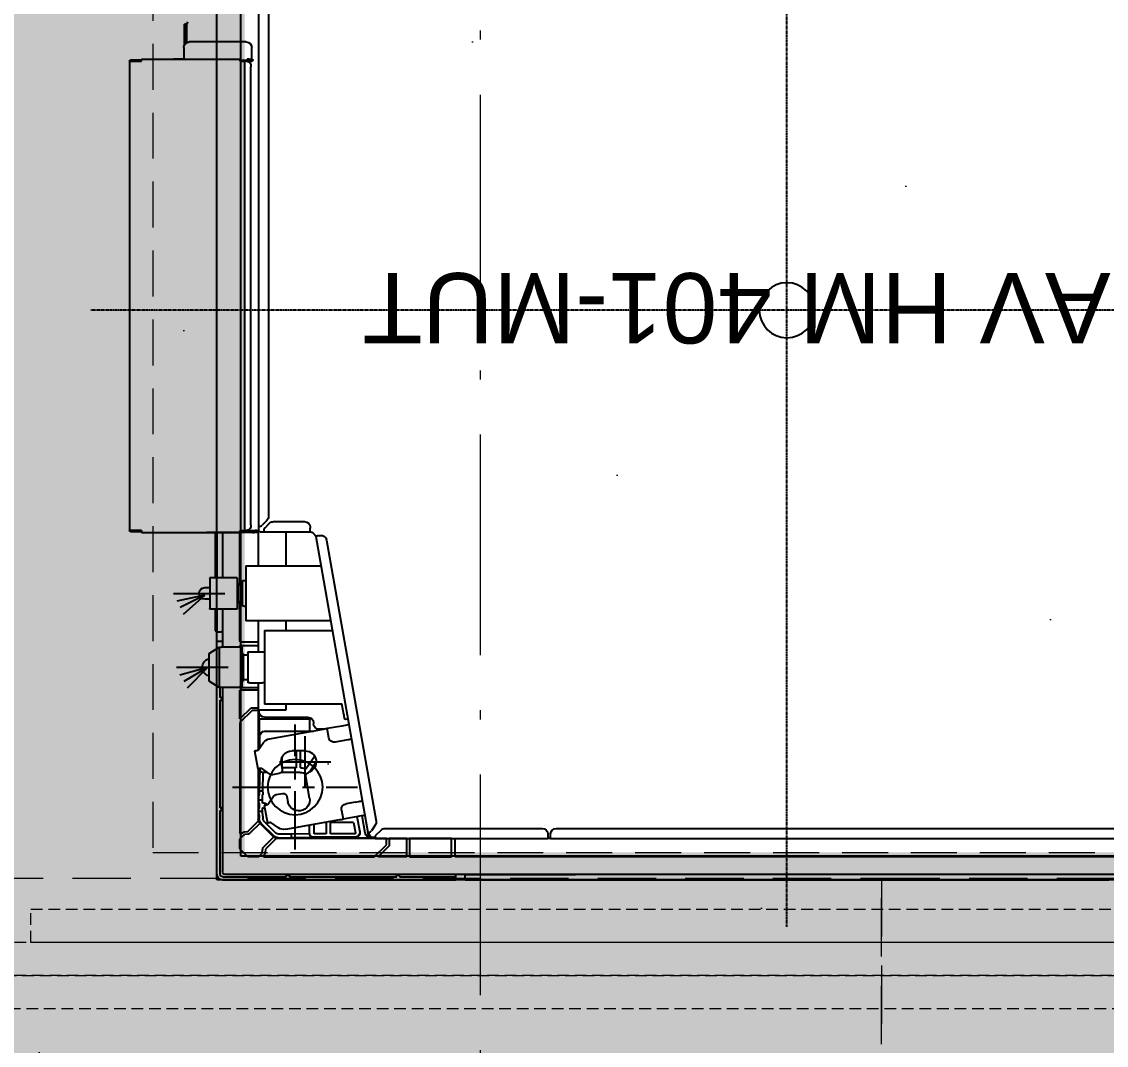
# Model space of a CAD drawing. Header units: millimetres. Extents: x -853320 to 19484, y -510814 to 9708.
# Drawn here: x 7554 to 8144, y 5125 to 5682 of the extents above; entities that cross this region are included whole.
import ezdxf
from ezdxf import colors
from ezdxf.entities.mleader import LeaderData, LeaderLine
from ezdxf.math import Vec2, Vec3

# ---------------------------------------------------------------- set-up
doc = ezdxf.new("R2010")
doc.units = ezdxf.units.MM
for name, pattern in [('CENTER', [50.8, 31.75, -6.35, 6.35, -6.35]), ('CENTER2', [1.125, 0.75, -0.125, 0.125, -0.125]), ('DASHDOT', [18.5, 12, -3, 0.5, -3]), ('NASCOSTA', [9.525, 6.35, -3.175]), ('TRATTEGGIATA', [0.75, 0.5, -0.25])]:
    doc.linetypes.add(name, pattern=pattern)
for name, color, linetype in [('ARRANGE', 1, 'Continuous'), ('BASIS', 6, 'CENTER2'), ('DETAIL', 5, 'Continuous'), ('DS_ST_quote 1_50', 7, 'Continuous'), ('FIX', 11, 'Continuous'), ('NOTE', 4, 'Continuous'), ('OUTLINE', 3, 'Continuous')]:
    doc.layers.add(name, color=color, linetype=linetype)
for name, color, linetype, lineweight in [('F_ARREDI', 7, 'Continuous', 5), ('F_ELETTRODOMESTICI', 40, 'Continuous', 5), ('F_IMPIANTO_cdz', 4, 'Continuous', 0), ('F_MASSELLO_abete', 30, 'Continuous', 5), ('F_MULTI laminato_soffitto', 5, 'Continuous', 5), ('F_MULTI laminato_soffitto_veletta', 6, 'Continuous', 5), ('F_PARETI-PAVIMENTI e SOFFITTI_cassone', 3, 'Continuous', 5), ('F_Sezioni', 5, 'Continuous', 9), ('F_SOFFITTI', 7, 'Continuous', 5)]:
    doc.layers.add(name, color=color, linetype=linetype, lineweight=lineweight)
doc.styles.add('ARIAL', font='arial.ttf')
doc.styles.add('DANZI-DIDASCALIE', font='Yu Gothic UI Light.ttf', dxfattribs={"height": 30})
doc.styles.get("Standard").update_dxf_attribs({"font": 'arial.ttf'})
doc.dimstyles.new('ISO-100', dxfattribs={"dimtxt": 100, "dimasz": 5, "dimexe": 0.25, "dimexo": 6, "dimgap": 6, "dimtad": 1, "dimtxsty": 'ARIAL', "dimblk": 'ARCHTICK', "dimcen": 2.5, "dimdle": 15, "dimse1": 1, "dimse2": 1, "dimclrd": 256, "dimclre": 256, "dimclrt": 256, "dimadec": 0, "dimazin": 0, "dimtfac": 1, "dimtmove": 0, "dimatfit": 3, "dimldrblk": 'ARCHTICK', "dimfxl": 1, "dimlwd": -1, "dimlwe": -1, "dimarcsym": 0})

# ---------------------------------------------------------------- blocks, each defined once
blk = doc.blocks.new("CDZ_macchina interna_pianta_vista dall'alto")
at = {"layer": 'ARRANGE'}
blk.add_circle((853629.39, 505316.72), 15, dxfattribs=at)
at = {"layer": 'BASIS', "ltscale": 0.5}
for p, q in [((853629.39, 505655.32), (853629.39, 504938.12)), ((853293.78, 505316.72), (853965.01, 505316.72))]:
    blk.add_line(p, q, dxfattribs=at)
at = {"layer": 'BASIS', "linetype": 'CENTER'}
for p, q in [((853369.89, 505015.22), (853369.89, 505083.22)), ((853383.63, 505040.69), (853383.63, 505068.69)), ((853369.63, 505054.69), (853397.63, 505054.69)), ((853335.89, 505049.22), (853403.89, 505049.22)), ((853435.1, 504984.71), (853435.1, 505012.71)), ((853475.29, 504982.98), (853475.29, 505010.98))]:
    blk.add_line(p, q, dxfattribs=at)
at = {"layer": 'DETAIL', "ltscale": 0.5}
for p, q in [((853322.39, 505622.22), (853322.39, 505011.22)), ((853332.39, 505613.72), (853332.39, 505019.72)), ((853341.89, 505188.22), (853341.89, 505506)), ((853347.39, 505191.22), (853347.39, 505503)), ((853331.89, 505496.72), (853331.89, 505136.72)), ((853319.41, 505141.72), (853319.39, 505491.8)), ((853322.39, 505201.72), (853322.13, 505201.72)), ((853322.13, 505201.72), (853322.13, 505141.72)), ((853341.89, 505188.22), (853343.89, 505188.22)), ((853341.89, 505188.22), (853341.89, 505186.72)), ((853343.89, 505188.22), (853344.39, 505188.22)), ((853343.89, 505186.72), (853341.89, 505186.72)), ((853341.89, 505092.84), (853341.89, 505186.72)), ((853344.39, 505186.72), (853343.89, 505186.72)), ((853347.39, 505098.08), (853347.39, 505183.72)), ((853319.41, 505141.72), (853322.39, 505141.72)), ((853319.39, 505009.72), (853319.39, 505136.72)), ((853319.39, 505136.72), (853321.08, 505136.72)), ((853321.08, 505136.72), (853321.29, 505136.72)), ((853321.08, 505105.96), (853321.08, 505136.72)), ((853321.29, 505136.72), (853322.39, 505136.72)), ((853331.89, 505136.72), (853331.89, 505136.22)), ((853331.89, 505136.22), (853341.89, 505136.22)), ((853331.89, 505111.42), (853331.89, 505134.22)), ((853331.89, 505134.22), (853341.89, 505134.22)), ((853341.86, 505134.22), (853341.86, 505111.42)), ((853341.89, 505111.42), (853331.89, 505111.42)), ((853331.89, 505109.92), (853331.89, 505094.42)), ((853331.89, 505109.92), (853341.89, 505109.92)), ((853341.86, 505109.92), (853341.86, 505100.42)), ((853321.08, 505045.96), (853321.08, 505104.49)), ((853337.89, 505100.42), (853331.89, 505094.42)), ((853341.89, 505100.42), (853337.89, 505100.42)), ((853331.89, 505092.3), (853338.51, 505098.92)), ((853338.51, 505098.92), (853341.89, 505098.92)), ((853341.86, 505098.92), (853341.86, 505040.04)), ((853343.89, 505093.34), (853346.51, 505095.96)), ((853504.35, 505066.36), (853351.38, 505093.33)), ((853331.89, 505032.45), (853331.89, 505092.3)), ((853341.89, 505092.84), (853341.89, 505090.26)), ((853343.39, 505092.84), (853341.89, 505092.84)), ((853342.3, 505081.5), (853342.3, 505089.45)), ((853342.39, 505092.84), (853342.39, 505091.93)), ((853342.72, 505089.27), (853345.26, 505088.82)), ((853344.46, 505089.47), (853345.35, 505089.32)), ((853344.77, 505087.39), (853354.29, 505085.71)), ((853506.35, 505060.42), (853345.26, 505088.82)), ((853349.14, 505092.83), (853346.1, 505090.71)), ((853342.62, 505081.45), (853342.62, 505059.01)), ((853344.39, 505081.58), (853344.39, 505068.53)), ((853350.7, 505081.06), (853344.98, 505082.07)), ((853345.82, 505084.46), (853346.07, 505084.41)), ((853346.07, 505084.41), (853353.82, 505083.05)), ((853353.85, 505083.25), (853352.47, 505075.37)), ((853361.73, 505081.86), (853360.87, 505076.93)), ((853361.73, 505081.86), (853362.08, 505083.83)), ((853350.7, 505081.06), (853350.7, 505068.53)), ((853395.22, 505075.95), (853394.35, 505071.03)), ((853395.56, 505077.92), (853395.22, 505075.95)), ((853406.9, 505077.85), (853406.69, 505076.67)), ((853415.47, 505074.51), (853409.54, 505075.56)), ((853352.12, 505073.4), (853346.92, 505043.92)), ((853357.39, 505074.5), (853352.47, 505075.37)), ((853403.1, 505074.56), (853401.71, 505066.68)), ((853415.1, 505074.58), (853415.1, 505032.52)), ((853344.39, 505068.53), (853350.7, 505068.53)), ((853350.7, 505066.03), (853344.39, 505066.03)), ((853344.39, 505066.03), (853344.39, 505059.51)), ((853350.7, 505066.03), (853350.7, 505065.36)), ((853396.16, 505035.24), (853401.36, 505064.71)), ((853396.78, 505067.55), (853401.71, 505066.68)), ((853401.39, 505064.9), (853401.39, 505062.22)), ((853455.1, 505032.52), (853455.1, 505069.45)), ((853460.29, 505068.54), (853460.29, 505022.48)), ((853342.4, 505047.01), (853342.61, 505059.01)), ((853344.39, 505059.51), (853349.67, 505059.51)), ((853378.3, 505057.2), (853383.45, 505060.69)), ((853386.68, 505059.86), (853379.71, 505055.13)), ((853400.39, 505049.68), (853400.39, 505059.23)), ((853404.89, 505059.22), (853404.39, 505059.22)), ((853490.29, 505022.48), (853490.29, 505063.25)), ((853506.65, 505060.37), (853506.35, 505060.42)), ((853506.7, 505062.39), (853506.78, 505062.88)), ((853508.89, 505057.39), (853508.89, 505057.69)), ((853344.42, 505057.01), (853344.29, 505047.01)), ((853344.62, 505057.01), (853344.55, 505057.01)), ((853344.62, 505057.01), (853349.23, 505057.01)), ((853363.97, 505057.09), (853375.62, 505055.04)), ((853377.89, 505052.01), (853377.89, 505041.63)), ((853380.39, 505052.22), (853389.62, 505052.22)), ((853389.63, 505054.67), (853389.61, 505047.52)), ((853400.39, 505057.22), (853406.89, 505057.22)), ((853406.89, 505057.22), (853406.89, 505029.74)), ((853407.89, 505032.62), (853407.89, 505056.22)), ((853508.89, 505057.39), (853510.89, 505057.39)), ((853508.89, 505032.22), (853508.89, 505057.39)), ((853511.39, 505057.39), (853510.89, 505057.39)), ((853514.39, 505037.47), (853514.39, 505054.39)), ((853342.33, 505040.23), (853342.33, 505047.01)), ((853342.4, 505047.01), (853342.33, 505047.01)), ((853344.29, 505047.01), (853342.4, 505047.01)), ((853344.25, 505047.01), (853344.25, 505040.2)), ((853389.61, 505049.72), (853380.39, 505049.72)), ((853380.39, 505049.72), (853380.39, 505042.22)), ((853400.39, 505041.18), (853400.39, 505049.68)), ((853321.08, 505009.91), (853321.08, 505044.49)), ((853347.75, 505040.19), (853350.62, 505036.09)), ((853364.84, 505044.75), (853361.88, 505045.27)), ((853365.82, 505038.82), (853366.46, 505042.44)), ((853377.29, 505040.53), (853376.66, 505036.91)), ((853382.56, 505041.63), (853379.61, 505042.15)), ((853380.39, 505042.22), (853386.39, 505042.22)), ((853400.39, 505032.96), (853400.39, 505041.18)), ((853415.1, 505044.22), (853411.69, 505044.22)), ((853411.69, 505044.22), (853411.69, 505029.22)), ((853460.29, 505044.22), (853455.1, 505044.22)), ((853490.29, 505044.42), (853508.89, 505044.42)), ((853342.1, 505039.05), (853336.14, 505033.09)), ((853337.08, 505031.91), (853342.8, 505037.63)), ((853349.88, 505030.37), (853343.04, 505037.21)), ((853350.07, 505030.83), (853343.5, 505037.4)), ((853344.83, 505038.78), (853351.45, 505032.16)), ((853360.12, 505032.39), (853350.27, 505034.12)), ((853360.47, 505034.35), (853365, 505037.53)), ((853376.99, 505035.42), (853380.16, 505030.88)), ((853377.89, 505034.12), (853377.89, 505031.96)), ((853510.89, 505032.72), (853513.51, 505035.35)), ((853830.76, 505034.72), (853517.13, 505034.72)), ((853331.89, 505028.92), (853331.89, 505023.82)), ((853332.04, 505029.27), (853333.84, 505031.07)), ((853332.78, 505032.14), (853332.74, 505032.1)), ((853336.14, 505033.09), (853334.23, 505032.85)), ((853334.42, 505031.36), (853336.5, 505031.63)), ((853350.3, 505030.13), (853344.58, 505024.42)), ((853345.76, 505023.48), (853351.71, 505029.43)), ((853352.87, 505031.58), (853352.63, 505031.59)), ((853352.63, 505029.67), (853352.9, 505029.66)), ((853379.86, 505029.2), (853352.71, 505029.2)), ((853355.44, 505031.47), (853354.11, 505031.56)), ((853355.44, 505029.51), (853354.11, 505029.64)), ((853356.84, 505029.49), (853356.84, 505031.46)), ((853358.58, 505031.52), (853358.26, 505031.47)), ((853358.8, 505029.62), (853358.26, 505029.51)), ((853358.67, 505031.53), (853358.58, 505031.52)), ((853358.62, 505032.65), (853358.62, 505032.31)), ((853358.63, 505032.31), (853358.67, 505032.3)), ((853359.8, 505029.63), (853359.98, 505029.63)), ((853360.66, 505033.51), (853360.32, 505033.51)), ((853360.98, 505029.62), (853361.52, 505029.51)), ((853361.12, 505032.3), (853361.16, 505032.31)), ((853361.2, 505031.52), (853361.12, 505031.53)), ((853361.16, 505032.31), (853361.16, 505033.01)), ((853361.2, 505031.52), (853361.52, 505031.47)), ((853362.94, 505029.49), (853362.94, 505031.46)), ((853364.35, 505031.47), (853365.67, 505031.56)), ((853364.35, 505029.51), (853365.67, 505029.64)), ((853367.15, 505031.58), (853367.89, 505031.58)), ((853367.89, 505029.66), (853367.15, 505029.66)), ((853367.89, 505031.63), (853377.9, 505031.75)), ((853367.89, 505029.73), (853367.89, 505031.63)), ((853379.89, 505029.94), (853367.89, 505029.73)), ((853367.89, 505029.73), (853367.89, 505029.66)), ((853377.89, 505031.88), (853377.89, 505031.96)), ((853389.66, 505027.18), (853379.81, 505028.91)), ((853379.89, 505029.96), (853380, 505029.96)), ((853390.01, 505029.15), (853394.11, 505032.01)), ((853411.59, 505029.2), (853390.08, 505029.2)), ((853391.17, 505029.96), (853397.39, 505029.96)), ((853406.89, 505029.74), (853397.39, 505029.74)), ((853400.39, 505032.96), (853400.39, 505032.74)), ((853406.89, 505029.74), (853406.89, 505029.63)), ((853406.89, 505029.63), (853410.64, 505029.63)), ((853410.89, 505029.62), (853411.69, 505029.62)), ((853411.59, 505029.29), (853411.59, 505025.85)), ((853411.69, 505029.29), (853411.59, 505029.29)), ((853411.69, 505029.22), (853426.6, 505029.22)), ((853413.09, 505025.22), (853413.09, 505029.22)), ((853422.59, 505029.2), (853413.09, 505029.2)), ((853455.1, 505032.52), (853415.1, 505032.52)), ((853422.59, 505029.22), (853422.59, 505019.22)), ((853424.09, 505020.56), (853424.09, 505029.22)), ((853426.6, 505029.2), (853424.09, 505029.2)), ((853427.02, 505032.52), (853426.6, 505032.28)), ((853426.6, 505024.52), (853426.6, 505031.52)), ((853443.6, 505032.28), (853443.18, 505032.52)), ((853443.6, 505024.52), (853443.6, 505031.52)), ((853443.6, 505029.22), (853460.29, 505029.22)), ((853446.89, 505029.2), (853443.6, 505029.2)), ((853446.89, 505019.22), (853446.89, 505029.22)), ((853448.89, 505019.22), (853448.89, 505029.22)), ((853490.29, 505029.22), (853509.89, 505029.22)), ((853508.37, 505028.42), (853508.37, 505026.98)), ((853508.89, 505030.22), (853508.89, 505032.22)), ((853510.39, 505032.22), (853508.89, 505032.22)), ((853509.48, 505028.42), (853509.48, 505027.55)), ((853511.89, 505029.22), (853509.89, 505029.22)), ((853511.89, 505029.22), (853511.89, 505030.72)), ((853833.76, 505029.22), (853511.89, 505029.22)), ((853515.01, 505033.85), (853512.39, 505031.22)), ((853332.04, 505023.46), (853336.13, 505019.37)), ((853344.29, 505023.84), (853344.03, 505021.75)), ((853345.51, 505021.56), (853345.76, 505023.48)), ((853411.59, 505025.85), (853404.97, 505019.22)), ((853407.09, 505019.22), (853413.09, 505025.22)), ((853426.6, 505023.76), (853427.02, 505023.52)), ((853443.18, 505023.52), (853427.02, 505023.52)), ((853428.35, 505023.52), (853428.35, 505021.02)), ((853441.85, 505021.02), (853441.85, 505023.52)), ((853443.18, 505023.52), (853443.6, 505023.76)), ((853490.29, 505022.48), (853460.29, 505022.48)), ((853468.29, 505021.48), (853468.29, 505022.48)), ((853482.29, 505021.48), (853482.29, 505022.48)), ((853508.37, 505025.98), (853508.37, 505026.98)), ((853508.37, 505025.98), (853508.37, 505020.42)), ((853509.47, 505021.82), (853509.47, 505023.03)), ((853509.48, 505023.2), (853509.48, 505027.55)), ((853512.47, 505025.15), (853761.91, 505025.15)), ((853764.9, 505024.75), (853764.9, 505025.62)), ((853764.9, 505025.62), (853765.4, 505025.62)), ((853764.9, 505023.2), (853764.9, 505024.75)), ((853764.91, 505023.03), (853764.91, 505021.82)), ((853765.4, 505025.62), (853765.51, 505025.62)), ((853765.4, 505025.62), (853765.4, 505024.75)), ((853765.4, 505019.32), (853765.4, 505024.75)), ((853765.51, 505024.18), (853765.51, 505025.62)), ((853765.51, 505023.18), (853765.51, 505024.18)), ((853766.01, 505023.18), (853765.51, 505023.18)), ((853766.01, 505025.62), (853772.4, 505025.62)), ((853766.01, 505024.18), (853766.01, 505025.62)), ((853766.01, 505024.18), (853766.01, 505023.18)), ((853775.4, 505022.62), (853775.4, 504991.62)), ((853332.39, 505019.72), (853926.39, 505019.72)), ((853336.48, 505019.22), (853341.58, 505019.22)), ((853343.74, 505021.17), (853341.94, 505019.37)), ((853344.77, 505020.08), (853344.8, 505020.11)), ((853404.97, 505019.22), (853345.12, 505019.22)), ((853407.09, 505019.22), (853422.59, 505019.22)), ((853424.1, 505020.39), (853427.77, 505020.39)), ((853427.77, 505020.39), (853424.1, 505019.21)), ((853424.1, 505019.21), (853424.1, 505009.07)), ((853428.35, 505021.02), (853427.25, 505020.39)), ((853431.43, 505020.39), (853427.77, 505020.39)), ((853441.85, 505021.02), (853428.35, 505021.02)), ((853431.43, 505020.39), (853438.77, 505020.39)), ((853442.43, 505020.39), (853438.77, 505020.39)), ((853442.95, 505020.39), (853441.85, 505021.02)), ((853442.43, 505020.39), (853446.1, 505020.39)), ((853446.89, 505019.22), (853446.1, 505019.22)), ((853446.1, 505019.21), (853446.1, 505009.07)), ((853449.39, 505019.22), (853448.89, 505019.22)), ((853449.39, 505019.22), (853470.69, 505019.22)), ((853467.04, 505017.76), (853466.79, 505017.61)), ((853466.79, 505017.61), (853466.79, 505002.9)), ((853483.54, 505017.76), (853467.04, 505017.76)), ((853468.29, 505020.85), (853468.94, 505020.48)), ((853481.64, 505020.48), (853468.94, 505020.48)), ((853470.69, 505018.28), (853469.79, 505017.76)), ((853470.69, 505020.48), (853470.69, 505018.28)), ((853479.89, 505018.28), (853470.69, 505018.28)), ((853479.89, 505018.28), (853479.89, 505020.48)), ((853479.89, 505019.22), (853508.37, 505019.22)), ((853480.79, 505017.76), (853479.89, 505018.28)), ((853481.64, 505020.48), (853482.29, 505020.85)), ((853483.79, 505017.61), (853483.54, 505017.76)), ((853483.79, 505017.61), (853483.79, 505002.9)), ((853508.37, 505020.42), (853508.37, 505011.42)), ((853508.47, 505019.32), (853508.97, 505019.32)), ((853508.47, 504965.62), (853508.47, 505019.32)), ((853508.97, 505019.32), (853509.47, 505019.32)), ((853509.47, 505021.32), (853509.47, 505021.82)), ((853509.47, 505021.82), (853764.91, 505021.82)), ((853509.47, 505019.32), (853509.47, 505021.32)), ((853764.91, 505021.32), (853764.91, 505021.82)), ((853764.91, 505019.32), (853764.91, 505021.32)), ((853764.91, 505019.32), (853765.41, 505019.32)), ((853765.41, 505019.32), (853765.91, 505019.32)), ((853765.91, 505019.32), (853765.91, 504965.62)), ((853508.37, 505011.42), (853508.37, 505000.98)), ((853322.39, 505006.72), (853424.84, 505006.72)), ((853322.57, 505008.41), (853357.16, 505008.41)), ((853424.1, 505009.72), (853323.89, 505009.72)), ((853358.63, 505008.41), (853417.16, 505008.41)), ((853418.63, 505008.41), (853424.1, 505008.41)), ((853427.77, 505007.89), (853424.1, 505007.89)), ((853424.1, 505007.89), (853427.6, 505002.39)), ((853429.6, 505007.89), (853427.77, 505007.89)), ((853431.43, 505007.89), (853429.6, 505007.89)), ((853438.77, 505007.89), (853431.43, 505007.89)), ((853440.6, 505007.89), (853438.77, 505007.89)), ((853442.43, 505007.89), (853440.6, 505007.89)), ((853446.1, 505007.89), (853442.43, 505007.89)), ((853442.6, 505002.39), (853446.1, 505007.89)), ((853445.36, 505006.72), (853449.39, 505006.72)), ((853466.79, 505009.72), (853446.1, 505009.72)), ((853449.39, 505008.62), (853449.39, 505009.72)), ((853449.39, 505008.41), (853449.39, 505008.62)), ((853449.39, 505006.72), (853449.39, 505008.41)), ((853454.39, 505009.47), (853454.39, 505009.72)), ((853454.39, 505009.47), (853454.39, 505009.04)), ((853454.39, 505008.74), (853454.39, 505009.04)), ((853454.39, 505006.74), (853454.39, 505008.74)), ((853466.79, 505006.72), (853454.69, 505006.72)), ((853454.89, 505005.75), (853454.89, 505006.72)), ((853466.79, 505005.75), (853454.89, 505005.75)), ((853508.37, 505009.72), (853483.79, 505009.72)), ((853508.37, 505006.72), (853483.79, 505006.72)), ((853508.37, 505005.75), (853483.79, 505005.75)), ((853427.6, 505002.39), (853442.6, 505002.39)), ((853466.79, 505002.9), (853467.04, 505002.76)), ((853483.54, 505002.76), (853467.04, 505002.76)), ((853472.11, 505002.76), (853472.11, 505000.05)), ((853478.46, 505000.05), (853478.46, 505002.76)), ((853483.54, 505002.76), (853483.79, 505002.9)), ((853508.37, 505000.98), (853508.47, 505000.98)), ((853475.19, 504996.97), (853475.38, 504996.97)), ((853772.4, 504988.62), (853765.91, 504988.62)), ((853766.01, 504988.62), (853766.01, 504986.29)), ((853774.06, 504989.12), (853780, 504989.12)), ((853774.64, 504989.62), (853780, 504989.62)), ((853783.91, 504990.22), (853775.05, 504990.22)), ((853780, 504989.62), (853784.15, 504989.62)), ((853780, 504989.12), (853785, 504989.12)), ((853784.99, 504990.22), (853783.91, 504990.22)), ((853784.99, 504989.62), (853784.15, 504989.62)), ((853784.99, 504990.22), (853784.99, 504989.62)), ((853784.99, 504990.22), (853784.99, 504990.22)), ((853785.65, 504990.22), (853784.99, 504990.22)), ((853784.99, 504989.62), (853785, 504989.62)), ((853785, 504989.62), (853785, 504989.12)), ((853785.65, 504990.53), (853785.65, 504990.22)), ((853766.01, 504983.18), (853765.91, 504983.18)), ((853766.01, 504986.29), (853766.01, 504985.62)), ((853766.01, 504985.62), (853766.01, 504984.18)), ((853766.01, 504984.18), (853766.01, 504983.18)), ((853508.97, 504965.62), (853508.47, 504965.62)), ((853509.5, 504965.62), (853508.97, 504965.62)), ((853508.98, 504964.62), (853508.98, 504965.62)), ((853508.98, 504960.12), (853508.98, 504964.62)), ((853509.48, 504964.62), (853509.48, 504965.62)), ((853509.49, 504964.63), (853509.48, 504964.63)), ((853509.48, 504960.12), (853509.48, 504964.62)), ((853509.49, 504959.62), (853509.49, 504965.62)), ((853509.5, 504965.62), (853509.5, 504964.62)), ((853509.5, 504964.62), (853509.5, 504959.12)), ((853764.88, 504964.62), (853764.88, 504965.62)), ((853764.88, 504965.62), (853765.41, 504965.62)), ((853764.88, 504964.63), (853764.9, 504964.63)), ((853764.88, 504959.12), (853764.88, 504964.62)), ((853764.9, 504964.62), (853764.9, 504965.62)), ((853764.9, 504960.12), (853764.9, 504964.62)), ((853765.4, 504965.62), (853765.4, 504964.62)), ((853765.4, 504964.62), (853765.4, 504960.12)), ((853765.91, 504965.62), (853765.41, 504965.62)), ((853508.98, 504959.63), (853508.98, 504960.12)), ((853509.48, 504960.12), (853508.98, 504960.12)), ((853509.48, 504959.63), (853509.48, 504960.12)), ((853509.5, 504959.62), (853509.49, 504959.62)), ((853509.5, 504959.12), (853509.49, 504959.12)), ((853764.88, 504959.12), (853509.5, 504959.12)), ((853764.88, 504959.62), (853764.89, 504959.62)), ((853764.88, 504959.12), (853764.89, 504959.12)), ((853764.9, 504960.12), (853764.9, 504959.63)), ((853764.9, 504960.12), (853765.4, 504960.12)), ((853765.4, 504960.12), (853765.4, 504959.63))]:
    blk.add_line(p, q, dxfattribs=at)
at = {"layer": 'DETAIL', "ltscale": 0.5, "flags": 128}
for points in [[(853343.89, 505093.34), (853343.72, 505093.17), (853343.56, 505093), (853343.39, 505092.84)], [(853345.26, 505088.82), (853345.26, 505088.85), (853345.28, 505088.93), (853345.3, 505089.06), (853345.33, 505089.24), (853345.37, 505089.45), (853345.42, 505089.71), (853345.47, 505089.99), (853345.52, 505090.3)], [(853345.52, 505090.3), (853345.71, 505090.43), (853345.9, 505090.57), (853346.1, 505090.71)], [(853354.55, 505087.18), (853354.47, 505086.73), (853354.34, 505085.98), (853354.19, 505085.13), (853354.02, 505084.21), (853353.85, 505083.25)], [(853362.08, 505083.83), (853362.18, 505084.4), (853362.28, 505084.96), (853362.37, 505085.47), (853362.43, 505085.8)], [(853395.91, 505079.89), (853395.85, 505079.56), (853395.76, 505079.05), (853395.67, 505078.5), (853395.56, 505077.92)], [(853403.79, 505078.5), (853403.71, 505078.04), (853403.58, 505077.3), (853403.43, 505076.45), (853403.26, 505075.52), (853403.1, 505074.56)], [(853409.54, 505075.56), (853409.08, 505075.64), (853408.64, 505075.72), (853408.23, 505075.79), (853407.87, 505075.85), (853407.58, 505075.9), (853407.36, 505075.94), (853407.23, 505075.97), (853407.18, 505075.98)], [(853352.12, 505073.4), (853352.19, 505073.78), (853352.25, 505074.15), (853352.31, 505074.49), (853352.36, 505074.79), (853352.41, 505075.04), (853352.44, 505075.22), (853352.46, 505075.33), (853352.47, 505075.37)], [(853401.71, 505066.68), (853401.7, 505066.65), (853401.68, 505066.53), (853401.65, 505066.35), (853401.6, 505066.11), (853401.55, 505065.81), (853401.49, 505065.47), (853401.43, 505065.1), (853401.36, 505064.71)], [(853506.7, 505062.39), (853506.63, 505062), (853506.56, 505061.63), (853506.5, 505061.29), (853506.45, 505061), (853506.41, 505060.75), (853506.38, 505060.57), (853506.36, 505060.46), (853506.35, 505060.42)], [(853350.62, 505036.09), (853350.55, 505035.71), (853350.48, 505035.34), (853350.42, 505035), (853350.37, 505034.7), (853350.33, 505034.45), (853350.3, 505034.27), (853350.28, 505034.16), (853350.27, 505034.12)], [(853360.12, 505032.39), (853360.12, 505032.42), (853360.14, 505032.54), (853360.18, 505032.72), (853360.22, 505032.96), (853360.27, 505033.26), (853360.33, 505033.6), (853360.4, 505033.97), (853360.47, 505034.35)], [(853380.16, 505030.88), (853380.09, 505030.5), (853380.03, 505030.13), (853379.97, 505029.79), (853379.92, 505029.49), (853379.87, 505029.24), (853379.84, 505029.06), (853379.82, 505028.95), (853379.81, 505028.91)], [(853389.66, 505027.18), (853389.67, 505027.21), (853389.69, 505027.33), (853389.72, 505027.51), (853389.76, 505027.75), (853389.82, 505028.05), (853389.88, 505028.39), (853389.94, 505028.76), (853390.01, 505029.15)], [(853510.89, 505032.72), (853510.72, 505032.56), (853510.56, 505032.39), (853510.39, 505032.22)], [(853511.89, 505030.72), (853512.06, 505030.89), (853512.22, 505031.06), (853512.39, 505031.22)], [(853765.91, 504985.94), (853765.97, 504985.84), (853766.01, 504985.62)]]:
    blk.add_lwpolyline(points, dxfattribs=at)
at = {"layer": 'DETAIL', "ltscale": 0.5}
for centre, radius, start, end in [((853344.39, 505191.22), 3, 270, 0), ((853344.39, 505183.72), 3, 0, 90), ((853321.39, 505105.22), 0.8, 246.85507, 113.14493), ((853321.39, 505105.22), 0.957, 270, 90), ((853344.39, 505098.08), 3, 315, 0), ((853350.86, 505090.37), 3, 80, 125), ((853342.89, 505090.26), 1, 180, 260), ((853344.89, 505091.93), 2.5, 180, 260), ((853345.29, 505090.34), 3, 199.18204, 260), ((853344.89, 505081.58), 0.5, 80, 180), ((853357.91, 505077.45), 3, 260, 350), ((853407.28, 505076.57), 0.6, 170, 260), ((853406.8, 505077.87), 0.1, 350, 80), ((853397.3, 505070.51), 3, 170, 260), ((853503.83, 505063.4), 3, 350, 80), ((853383.63, 505054.69), 6, 359.81153, 163.19768), ((853404.39, 505062.22), 3, 180, 270), ((853404.89, 505056.22), 3, 0, 90), ((853503.29, 505055.27), 6.1, 20.32204, 59.67796), ((853362.93, 505051.18), 6, 80, 260), ((853375.97, 505057.01), 2, 260, 343.19768), ((853372.89, 505052.01), 5, 0, 39.24846), ((853372.89, 505052.01), 7.5, 1.66192, 24.60593), ((853511.39, 505054.39), 3, 0, 90), ((853321.39, 505045.22), 0.8, 246.85507, 113.14493), ((853321.39, 505045.22), 0.957, 270, 90), ((853383.61, 505047.54), 6, 260, 359.81153), ((853351.85, 505043.05), 5, 170, 215), ((853364.49, 505042.78), 2, 350, 80), ((853379.26, 505040.18), 2, 80, 170), ((853363.85, 505039.17), 2, 305, 350), ((853378.62, 505036.56), 2, 170, 215), ((853391.24, 505036.11), 5, 305, 350), ((853511.39, 505037.47), 3, 315, 0), ((853517.13, 505031.72), 3, 90, 135), ((853332.39, 505032.45), 0.5, 180, 315), ((853332.39, 505028.92), 0.5, 135, 180), ((853334.55, 505030.37), 2.5, 97.30576, 135), ((853334.55, 505030.37), 1, 97.30576, 135), ((853336.38, 505032.62), 1, 277.30576, 315), ((853360.66, 505033.01), 0.5, 0, 90), ((853410.89, 505032.62), 3, 180, 270), ((853508.93, 505028.42), 0.555, 0, 180), ((853509.89, 505030.22), 1, 180, 270), ((853332.39, 505023.82), 0.5, 180, 225), ((853345.29, 505023.71), 1, 135, 172.69424), ((853512.1, 505022.5), 2.68, 81.95047, 168.57856), ((853762.29, 505022.5), 2.68, 11.42136, 98.04947), ((853765.46, 505025.62), 0.555, 0, 180), ((853765.46, 505025.62), 0.055, 0, 180), ((853772.4, 505022.62), 3, 0, 90), ((853336.48, 505019.72), 0.5, 225, 270), ((853341.58, 505019.72), 0.5, 270, 315), ((853343.03, 505021.88), 1, 315, 352.69424), ((853345.12, 505019.72), 0.5, 135, 270), ((853343.03, 505021.88), 2.5, 315, 352.69424), ((853357.89, 505008.72), 0.957, 0, 180), ((853357.89, 505008.72), 0.8, 336.85507, 203.14493), ((853417.89, 505008.72), 0.957, 0, 180), ((853417.89, 505008.72), 0.8, 336.85507, 203.14493), ((853435.1, 505003.47), 4.76, 193.10667, 346.89333), ((853475.19, 505000.05), 3.08, 180, 270), ((853475.38, 505000.05), 3.08, 270, 0), ((853475.19, 505000.05), 3.08, 270, 271.76752), ((853475.38, 505000.05), 3.08, 268.23248, 270), ((853772.4, 504991.62), 3, 270, 0), ((853783.91, 504995.22), 5, 270, 300), ((853509.49, 504959.63), 0.51, 180, 270), ((853509.49, 504959.63), 0.01, 180, 270), ((853764.89, 504959.63), 0.01, 270, 0), ((853764.89, 504959.63), 0.51, 270, 0)]:
    blk.add_arc(centre, radius, start, end, dxfattribs=at)
for centre, major_axis, ratio, start_param, end_param in [((853322.03, 505105.22), (1.28, 0), 0.866223, 2.093999, 2.413089), ((853322.03, 505105.22), (1.28, 0), 0.866223, 3.870096, 4.189186), ((853345.3, 505081.5), (-2.95, 0.52), 0.999843, 4.712389, 6.457691), ((853345.62, 505081.45), (-2.95, 0.52), 0.999843, 5.720649, 6.457691), ((853345.71, 505081.43), (-1.8, 2.5), 0.948226, 5.509599, 6.517859), ((853344.61, 505059.01), (1.44, 1.41), 0.982697, 2.356194, 3.849067), ((853344.62, 505059.01), (2, 0), 0.999848, 3.141593, 4.712389), ((853344.51, 505059.01), (1.44, -1.41), 0.982697, 5.423832, 5.497787), ((853322.03, 505045.22), (1.28, 0), 0.866223, 2.093999, 2.413089), ((853322.03, 505045.22), (1.28, 0), 0.866223, 3.870096, 4.189186), ((853345.87, 505040.04), (-3.7, -1.53), 0.999822, 5.890549, 6.163591), ((853346.33, 505040.23), (-3.7, -1.53), 0.999822, 5.890549, 6.675821), ((853346.25, 505040.2), (-1.85, -0.77), 0.999913, 5.890517, 6.675853), ((853345.96, 505040.08), (-3.7, -1.53), 0.999822, 6.152149, 6.550435), ((853345.87, 505040.04), (-3.7, -1.53), 0.999822, 0.277264, 0.392636), ((853352.71, 505033.2), (-1.53, -3.7), 0.999822, 5.890549, 6.005922), ((853352.9, 505033.66), (-1.53, -3.7), 0.999822, 5.890549, 6.608878), ((853352.75, 505033.29), (-1.53, -3.7), 0.999822, 6.015936, 6.414222), ((853352.87, 505033.58), (0.77, 1.85), 0.999913, 2.748924, 3.417105), ((853352.71, 505033.2), (-1.53, -3.7), 0.999822, 0.119594, 0.392636), ((853352.63, 505031.56), (1.5, 0), 0.012218, 0.174533, 1.414368), ((853352.63, 505029.63), (1.5, 0), 0.017455, 0.174533, 1.391569), ((853356.91, 505031.47), (1.5, 0), 0.012218, 3.316126, 4.663564), ((853356.91, 505029.51), (1.5, 0), 0.017455, 3.316126, 4.663564), ((853356.77, 505031.47), (1.5, 0), 0.012218, 4.761214, 6.195919), ((853356.77, 505029.51), (1.5, 0), 0.017455, 4.761214, 6.195919), ((853358.67, 505031.8), (0, 0.5), 0.087489, 4.949672, 6.265732), ((853358.67, 505032.03), (0, 0.5), 0.087489, 3.159046, 4.475106), ((853359.8, 505029.62), (1, 0), 0.017455, 1.570796, 3.054326), ((853359.98, 505029.62), (1, 0), 0.017455, 0.087266, 1.570796), ((853361.12, 505031.8), (0, 0.5), 0.087489, 0.017453, 1.333514), ((853361.12, 505032.03), (0, 0.5), 0.087489, 1.808079, 3.124139), ((853363.02, 505031.47), (1.5, 0), 0.012218, 3.228859, 4.663564), ((853363.02, 505029.51), (1.5, 0), 0.017455, 3.228859, 4.663564), ((853362.87, 505031.47), (1.5, 0), 0.012218, 4.761214, 6.108652), ((853362.87, 505029.51), (1.5, 0), 0.017455, 4.761214, 6.108652), ((853367.15, 505031.56), (1.5, 0), 0.012218, 1.570796, 2.96706), ((853367.15, 505029.63), (1.5, 0), 0.017455, 1.570796, 2.96706), ((853379.89, 505031.96), (0, 2), 0.999848, 1.570796, 3.141593), ((853379.89, 505031.84), (-1.41, 1.44), 0.982697, 0.785398, 0.859353), ((853379.89, 505031.94), (1.41, 1.44), 0.982697, 2.434118, 3.926991), ((853397.39, 505032.96), (0, -3), 0.999848, 0, 1.570796), ((853397.39, 505032.74), (0, -3), 0.999848, 0, 1.570796), ((853323.89, 505011.22), (-1.06, -1.06), 0.999695, 5.497939, 7.068431), ((853322.4, 505009.73), (2.13, 2.13), 0.997265, 2.357564, 3.925621), ((853322.58, 505009.91), (1.06, 1.06), 0.997265, 2.357564, 3.925621), ((853357.89, 505009.36), (0, 1.28), 0.866223, 2.093999, 2.413089), ((853357.89, 505009.36), (0, 1.28), 0.866223, 3.870096, 4.189186), ((853417.89, 505009.36), (0, 1.28), 0.866223, 2.093999, 2.413089), ((853417.89, 505009.36), (0, 1.28), 0.866223, 3.870096, 4.189186), ((853454.69, 505006.74), (0.3, 0), 0.052408, 3.141593, 4.712389)]:
    blk.add_ellipse(centre, major_axis=major_axis, ratio=ratio, start_param=start_param, end_param=end_param, dxfattribs=at)
for points, knots in [([(853426.6, 505032.23), (853426.6, 505032.24), (853426.6, 505032.28), (853426.6, 505031.97), (853426.6, 505031.64), (853426.6, 505031.52)], [0, 0, 0, 0, 0.225556, 0.737241, 1, 1, 1, 1]), ([(853443.6, 505031.52), (853443.6, 505031.64), (853443.6, 505031.96), (853443.6, 505032.28), (853443.6, 505032.24), (853443.6, 505032.23)], [0, 0, 0, 0, 0.262751, 0.7616, 1, 1, 1, 1]), ([(853426.6, 505024.52), (853426.6, 505024.41), (853426.6, 505024.08), (853426.6, 505023.77), (853426.6, 505023.81), (853426.6, 505023.82)], [0, 0, 0, 0, 0.262751, 0.7616, 1, 1, 1, 1]), ([(853443.6, 505023.82), (853443.6, 505023.81), (853443.6, 505023.77), (853443.6, 505024.08), (853443.6, 505024.41), (853443.6, 505024.52)], [0, 0, 0, 0, 0.225556, 0.737241, 1, 1, 1, 1]), ([(853424.1, 505019.21), (853424.1, 505019.41), (853424.1, 505019.93), (853424.1, 505020.21), (853424.1, 505020.39)], [0, 0, 0, 0, 0.384472, 1, 1, 1, 1]), ([(853446.1, 505020.39), (853446.1, 505020.21), (853446.1, 505019.93), (853446.1, 505019.41), (853446.1, 505019.21)], [0, 0, 0, 0, 0.615528, 1, 1, 1, 1]), ([(853468.29, 505021.48), (853468.29, 505021.22), (853468.29, 505020.86), (853468.29, 505020.89), (853468.29, 505020.89)], [0, 0, 0, 0, 0.723318, 1, 1, 1, 1]), ([(853482.29, 505020.9), (853482.29, 505020.89), (853482.29, 505020.86), (853482.29, 505021.22), (853482.29, 505021.48)], [0, 0, 0, 0, 0.276651, 1, 1, 1, 1]), ([(853424.1, 505009.07), (853424.1, 505008.87), (853424.1, 505008.35), (853424.1, 505008.06), (853424.1, 505007.89)], [0, 0, 0, 0, 0.384472, 1, 1, 1, 1]), ([(853446.1, 505007.89), (853446.1, 505008.06), (853446.1, 505008.35), (853446.1, 505008.87), (853446.1, 505009.07)], [0, 0, 0, 0, 0.615528, 1, 1, 1, 1])]:
    blk.add_open_spline(points, degree=3, knots=knots, dxfattribs=at)
at = {"layer": 'FIX'}
blk.add_circle((853369.9, 505049.22), 15, dxfattribs=at)
at = {"layer": 'NOTE'}
for p, q in [((853423.95, 504990.63), (853435, 505001.54)), ((853435, 505001.54), (853427.42, 504988.6)), ((853435, 505001.54), (853430.88, 504986.57)), ((853463.98, 504988.47), (853474.32, 505000.05)), ((853474.32, 505000.05), (853467.57, 504986.66)), ((853474.32, 505000.05), (853471.16, 504984.85))]:
    blk.add_line(p, q, dxfattribs=at)
at = {"layer": 'OUTLINE'}
for p, q in [((853319.39, 505623.73), (853319.39, 505006.72)), ((853319.39, 505006.72), (853939.39, 505006.72))]:
    blk.add_line(p, q, dxfattribs=at)
blk = doc.blocks.new('CONTROSOFITTO_living_centrale_laterale_1600x900_pianta_vista da sopra')
at = {"layer": 'F_MULTI laminato_soffitto_veletta', "transparency": 33554585}
h = blk.add_hatch(color=8, dxfattribs=at)
h.dxf.hatch_style = 1
h.paths.add_polyline_path([(22160.13, -42441.72), (22160.13, -41851.72), (21570.13, -41851.72), (21570.13, -42441.72)], flags=16)
h.paths.add_polyline_path([(21368.13, -41921.72), (20918.13, -41921.72), (20918.13, -42371.72), (21368.13, -42371.72)], flags=16)
h.paths.add_polyline_path([(22346.63, -42596.72), (22346.63, -41696.72), (20746.63, -41696.72), (20746.63, -42596.72)])
at = {"layer": 'F_MASSELLO_abete', "linetype": 'NASCOSTA'}
blk.add_lwpolyline([(22276.38, -42490.72), (21453.88, -42490.72), (21453.88, -42472.72), (22276.38, -42472.72)], close=True, dxfattribs=at)
at = {"layer": 'F_MASSELLO_abete', "color": 1, "linetype": 'NASCOSTA'}
blk.add_lwpolyline([(20658.63, -42508.73), (22346.63, -42508.73), (22346.63, -42490.73), (20658.63, -42490.73)], close=True, dxfattribs=at)
at = {"layer": 'F_MULTI laminato_soffitto_veletta', "linetype": 'TRATTEGGIATA', "ltscale": 50}
blk.add_lwpolyline([(22110.13, -42441.73), (22110.13, -41851.73), (21520.13, -41851.73), (21520.13, -42441.73)], close=True, dxfattribs=at)
at = {"layer": 'F_MULTI laminato_soffitto_veletta', "linetype": 'NASCOSTA'}
blk.add_lwpolyline([(20746.63, -42526.73), (22346.63, -42526.73), (22346.63, -42508.73), (20746.63, -42508.73)], close=True, dxfattribs=at)
at = {"layer": 'F_IMPIANTO_cdz', "color": 2, "xscale": -1, "rotation": 270}
blk.add_blockref("CDZ_macchina interna_pianta_vista dall'alto", (-483451.6, -895776.12), dxfattribs=at)
at = {"layer": 'F_IMPIANTO_cdz', "color": 2, "insert": (22079.79, -42164.78), "char_height": 38.2725, "width": 472.8718, "attachment_point": 1, "rotation": 180}
blk.add_mtext('{\\Farial|c0;\\C1;RAV HM 401-MUT}', dxfattribs=at)
blk = doc.blocks.new('CONTROSOFITTO_rev.01_pianta_vista da sopra')
at = {"layer": 'F_MULTI laminato_soffitto', "color": 5, "linetype": 'NASCOSTA', "ltscale": 5}
for points in [[(21916.63, -37355.73), (20571.63, -37355.73), (20571.63, -36455.73), (21916.63, -36455.73)], [(24926.63, -37355.73), (21916.63, -37355.73), (21916.63, -36455.73), (24926.63, -36455.73)]]:
    blk.add_lwpolyline(points, close=True, dxfattribs=at)
at = {"layer": 'F_SOFFITTI'}
blk.add_blockref('CONTROSOFITTO_living_centrale_laterale_1600x900_pianta_vista da sopra', (0, 6000), dxfattribs=at)
blk = doc.blocks.new('_Dot')
at = {"color": 0, "linetype": 'ByBlock', "lineweight": -2}
blk.add_line((-0.5, 0), (-1, 0), dxfattribs=at)
at = {"color": 0, "linetype": 'ByBlock', "const_width": 0.5}
blk.add_lwpolyline([(-0.25, 0, 1), (0.25, 0, 1)], format="xyb", close=True, dxfattribs=at)
blk = doc.blocks.new('Pavim. idr. 1')
at = {"lineweight": 13}
h = blk.add_hatch(dxfattribs=at)
h.set_pattern_fill('DOTS', color=1, scale=140, angle=45)
h.set_pattern_definition([(45, (-29878.93, 459742.27), (-78.57724, 235.73172), [0, -222.25])])
h.paths.add_polyline_path([(423470.77, 430283.09), (410205.77, 430283.09), (410205.77, 427993.09), (423470.77, 427993.09)])
blk = doc.blocks.new('F_PAVIMENTO CASSONE_pianta')
at = {"color": 2, "lineweight": 5}
blk.add_blockref('Pavim. idr. 1', (185525.7, 19630.33), dxfattribs=at)
blk.add_blockref('Pavim. idr. 1', (185525.7, 19630.33), dxfattribs=at)
blk = doc.blocks.new('_ArchTick')
at = {"color": 0, "linetype": 'ByBlock', "const_width": 0.15}
blk.add_lwpolyline([(-0.5, -0.5), (0.5, 0.5)], dxfattribs=at)
blk = doc.blocks.new('*D146')
at = {"layer": 'Defpoints', "color": 0, "transparency": 16777216}
for p in [(5588.56, 7348.81), (19268.52, 2810.66), (19483.82, 2810.66)]:
    blk.add_point(p, dxfattribs=at)
at = {"layer": 'DS_ST_quote 1_50', "transparency": 16777216}
blk.add_line((19268.52, 7363.81), (19268.52, 2795.66), dxfattribs=at)
at = {"layer": 'DS_ST_quote 1_50', "transparency": 16777216, "xscale": 5, "yscale": 5, "zscale": 5}
for p, rotation in [((19268.52, 7348.81), 90), ((19268.52, 2810.66), 270)]:
    blk.add_blockref('_ArchTick', p, dxfattribs=dict(at, rotation=rotation))
at = {"layer": 'DS_ST_quote 1_50', "transparency": 16777216, "insert": (19202.43, 5079.74), "char_height": 100, "attachment_point": 5, "rotation": 90, "style": 'ARIAL'}
blk.add_mtext('4538,15', dxfattribs=at)
blk = doc.blocks.new('BAGNO-LAVANDERIA_pianta_sol.B')
at = {"layer": 'F_ELETTRODOMESTICI', "color": 5, "ltscale": 5}
ml = blk.add_multileader_mtext('Standard', dxfattribs=at)
ml.set_content('{\\fYu Gothic UI Light|b0|i0|c128|p34;BASAMENTO c/cassetto} ditta MIELE art.WTS 610', color=5, style='DANZI-DIDASCALIE')
ml.set_leader_properties(color=256, linetype='ByLayer', lineweight=-1)
ml.set_arrow_properties(name='DOT')
ml.build(insert=Vec2(0, 0))
ml.multileader.update_dxf_attribs({"arrow_head_size": 5, "scale": 5})
ctx = ml.context
ctx.base_point, ctx.scale, ctx.char_height, ctx.arrow_head_size, ctx.landing_gap_size, ctx.plane_origin, ctx.plane_x_axis, ctx.plane_y_axis = Vec3(865728.96, 518190.64), 5, 25, 5, 10, Vec3(865691.99, 518253.27), Vec3(0, -1), Vec3(1, 0)
notes = []
notes.append((ctx, [(0, (0, 0, 0), (0, 0), (1, 0), 1, [])]))
ctx.mtext.insert, ctx.mtext.text_direction, ctx.mtext.rotation, ctx.mtext.width, ctx.mtext.flow_direction = Vec3(865741.68, 518180.64), Vec3(0, -1), 4.712389, 471.5743, 5
ml = blk.add_multileader_mtext('Standard', dxfattribs=at)
ml.set_content('{\\fYu Gothic UI Light|b0|i0|c128|p34;LAVASCIUGA} ditta MIELE art.WTD165 WPM 8/5kg', color=5, style='DANZI-DIDASCALIE')
ml.set_leader_properties(color=256, linetype='ByLayer', lineweight=-1)
ml.set_arrow_properties(name='DOT')
ml.build(insert=Vec2(0, 0))
ml.multileader.update_dxf_attribs({"arrow_head_size": 5, "scale": 5})
ctx = ml.context
ctx.base_point, ctx.scale, ctx.char_height, ctx.arrow_head_size, ctx.landing_gap_size, ctx.plane_origin, ctx.plane_x_axis, ctx.plane_y_axis = Vec3(865852.82, 518185.28), 5, 25, 5, 10, Vec3(865819.83, 518247.92), Vec3(0, -1), Vec3(1, 0)
notes.append((ctx, [(0, (0, 0, 0), (0, 0), (1, 0), 1, [])]))
ctx.mtext.insert, ctx.mtext.text_direction, ctx.mtext.rotation, ctx.mtext.width, ctx.mtext.flow_direction = Vec3(865869.52, 518175.28), Vec3(0, -1), 4.712389, 377.0167, 5
for ctx, leaders in notes:
    for number, flags, end, landing, length, lines in leaders:
        leader = LeaderData()
        leader.index, (leader.has_last_leader_line, leader.has_dogleg_vector, leader.attachment_direction) = number, flags
        leader.last_leader_point, leader.dogleg_vector, leader.dogleg_length = Vec3(end), Vec3(landing), length
        for number, points, colour, breaks in lines:
            line = LeaderLine()
            line.index, line.vertices, line.color, line.breaks = number, Vec3.list(points), colors.encode_raw_color(colour), breaks
            leader.lines.append(line)
        ctx.leaders.append(leader)

msp = doc.modelspace()

# ---------------------------------------------------------------- linework, layer by layer
at = {"layer": 'F_Sezioni', "color": 3, "linetype": 'DASHDOT', "lineweight": 15, "ltscale": 10}
msp.add_lwpolyline([(7676.849, 8514.312), (7564.302, 8602.111), (7802.95, 8602.111), (7802.95, 1511.773)], dxfattribs=at)

# ---------------------------------------------------------------- block references
at = {"layer": 'F_ARREDI', "color": 2, "lineweight": 5}
msp.add_blockref('BAGNO-LAVANDERIA_pianta_sol.B', (-853319.899, -510814.178), dxfattribs=at)
at = {"layer": 'F_PARETI-PAVIMENTI e SOFFITTI_cassone', "color": 2, "lineweight": 5, "rotation": 180}
msp.add_blockref('F_PAVIMENTO CASSONE_pianta', (611942.834, 454293.23), dxfattribs=at)
at = {"layer": 'F_SOFFITTI'}
msp.add_blockref('CONTROSOFITTO_rev.01_pianta_vista da sopra', (-13895.269, 41671.543), dxfattribs=at)

# ---------------------------------------------------------------- dimensions: what is measured, and where the dimension line sits
at = {"layer": 'DS_ST_quote 1_50', "color": 4}
dim = msp.add_linear_dim(base=(19268.5243, 2810.6601), p1=(5588.556, 7348.8148), p2=(19483.824, 2810.6601), angle=90, dimstyle='ISO-100', dxfattribs=at)
dim.commit()
dim.dimension.update_dxf_attribs({"geometry": '*D146', "text_midpoint": (19202.4288, 5079.7375)})

doc.saveas('drawing.dxf')
